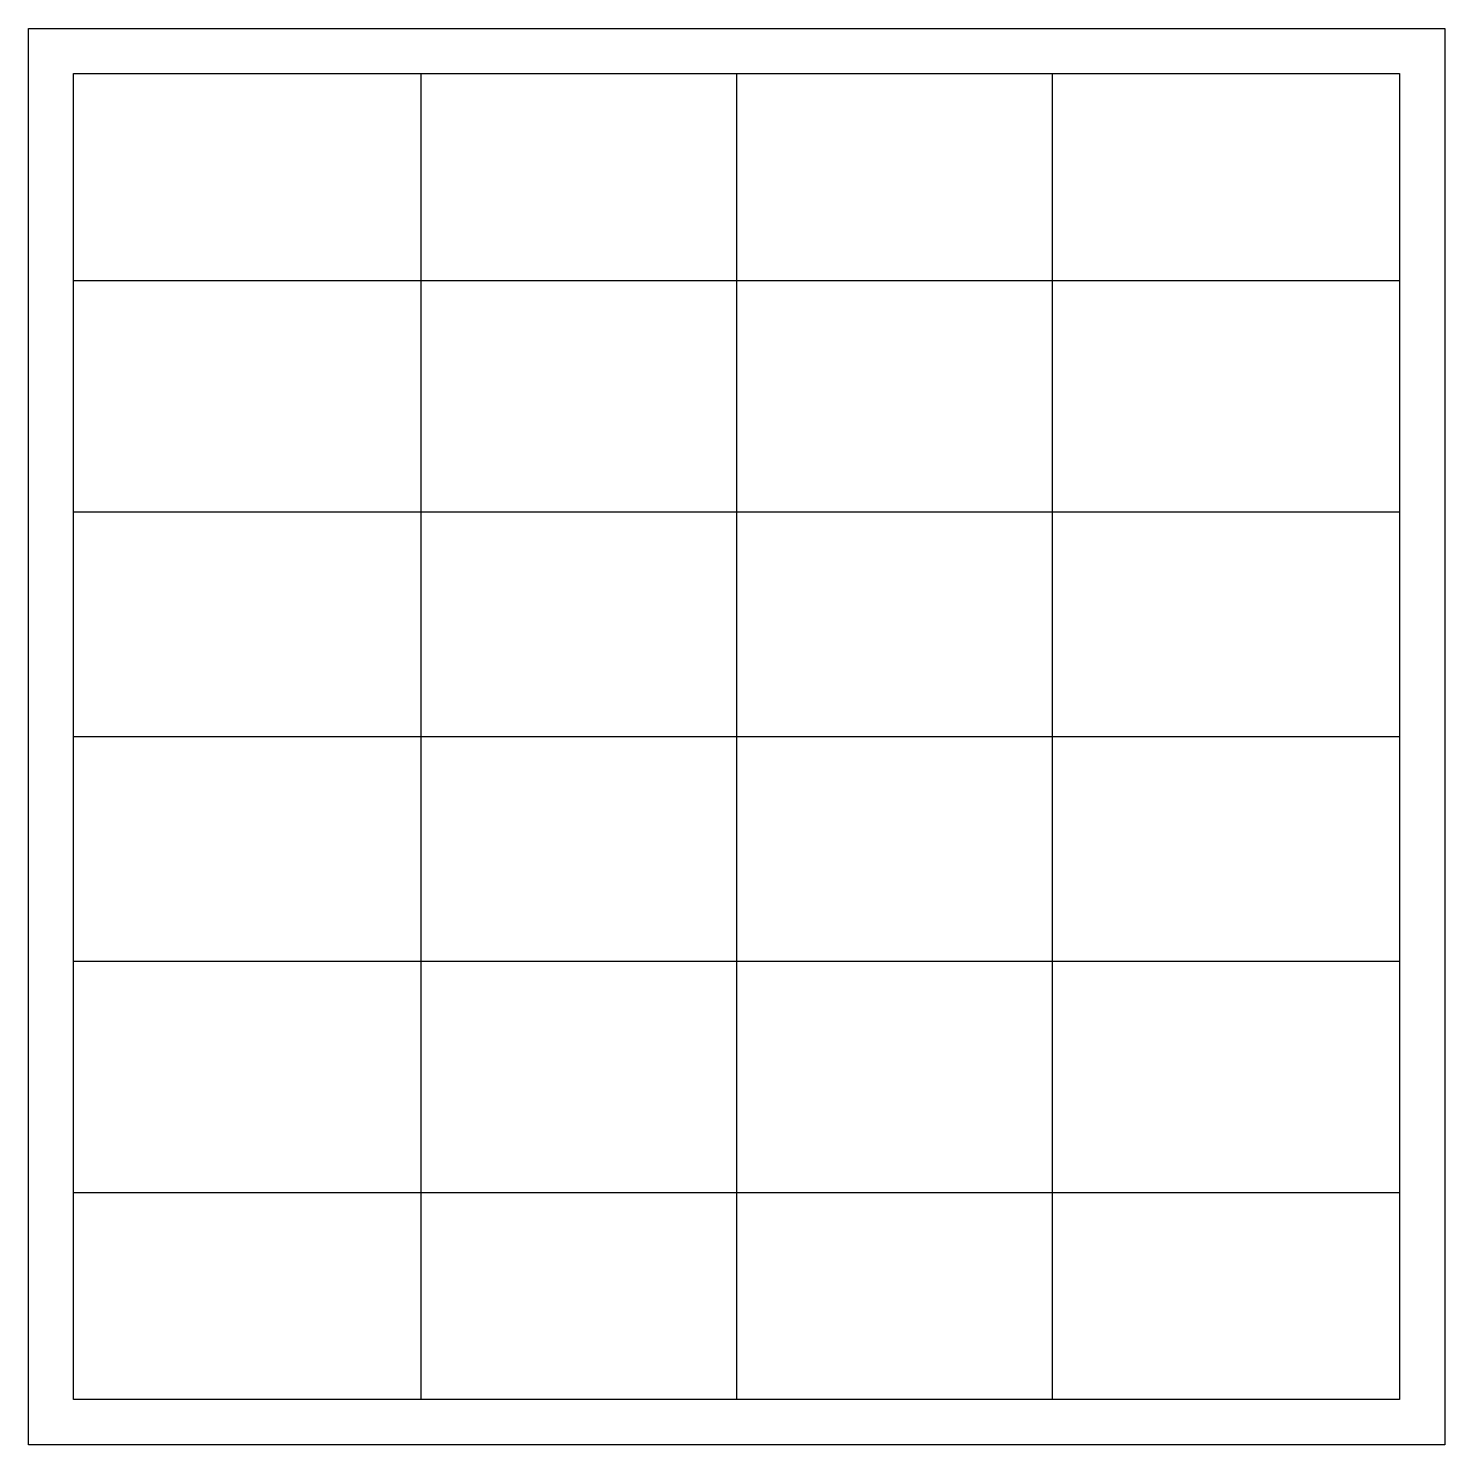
# Model space of a CAD drawing. Header units: millimetres. Extents: x -2969.555 to -2968.955, y 3729.483 to 3730.083.
import ezdxf

# ---------------------------------------------------------------- set-up
doc = ezdxf.new("R2010")
doc.units = ezdxf.units.MM
doc.header["$LTSCALE"] = 10
doc.layers.add('ELE_LUMINÁRIAS', color=4, linetype='Continuous')

msp = doc.modelspace()

# ---------------------------------------------------------------- linework, layer by layer
at = {"layer": 'ELE_LUMINÁRIAS', "color": 4}
for p, q in [((-2969.55534, 3729.48331), (-2969.55534, 3730.08331)), ((-2969.55534, 3730.08331), (-2968.95534, 3730.08331)), ((-2968.95534, 3730.08331), (-2968.95534, 3729.48331)), ((-2968.95534, 3729.48331), (-2969.55534, 3729.48331))]:
    msp.add_line(p, q, dxfattribs=at)
at = {"layer": 'ELE_LUMINÁRIAS', "color": 2}
for p, q in [((-2969.53614, 3729.50251), (-2969.53614, 3730.06411)), ((-2969.53614, 3730.06411), (-2968.97454, 3730.06411)), ((-2968.97454, 3730.06411), (-2968.97454, 3729.50251)), ((-2968.97454, 3729.50251), (-2969.53614, 3729.50251))]:
    msp.add_line(p, q, dxfattribs=at)
at = {"layer": 'ELE_LUMINÁRIAS', "color": 3}
for p, q in [((-2969.3891, 3730.06411), (-2969.3891, 3729.50251)), ((-2969.25534, 3730.06411), (-2969.25534, 3729.50251)), ((-2969.12158, 3730.06411), (-2969.12158, 3729.50251)), ((-2969.53614, 3729.97643), (-2968.97454, 3729.97643)), ((-2969.53614, 3729.87846), (-2968.97454, 3729.87846)), ((-2969.53614, 3729.78331), (-2968.97454, 3729.78331)), ((-2969.53614, 3729.68817), (-2968.97454, 3729.68817)), ((-2969.53614, 3729.59019), (-2968.97454, 3729.59019))]:
    msp.add_line(p, q, dxfattribs=at)

doc.saveas('drawing.dxf')
